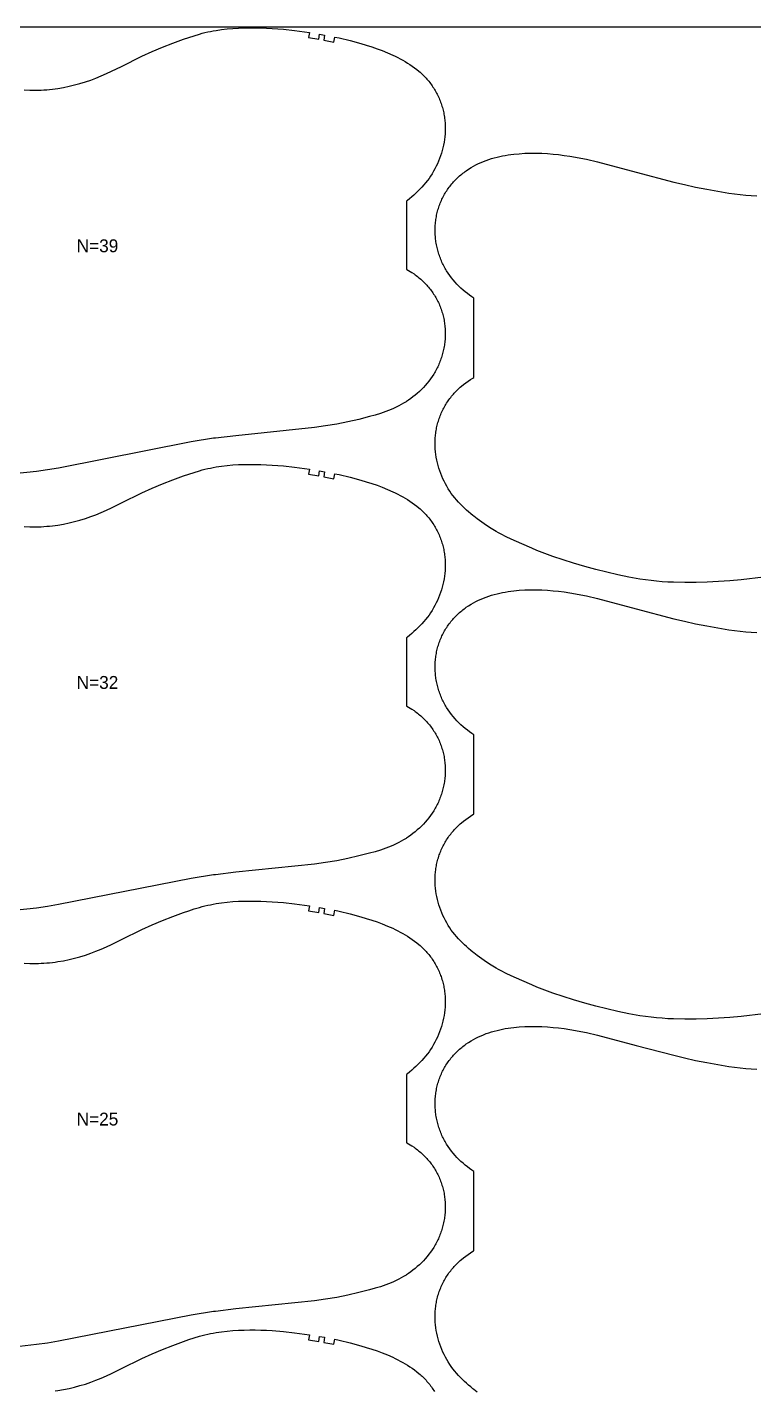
# Model space of a CAD drawing. Header units: inches. Extents: x 0 to 1973, y 0 to 1059.
# Drawn here: x 967 to 1249, y 529 to 1059 of the extents above; entities that cross this region are included whole.
import ezdxf

# ---------------------------------------------------------------- set-up
doc = ezdxf.new("R2010")
doc.units = ezdxf.units.IN

msp = doc.modelspace()

# ---------------------------------------------------------------- linework, layer by layer
at = {"layer": '1'}
msp.add_lwpolyline([(0.5, 0), (1973.0375, 0), (1973.0375, 1058.8082), (0.5, 1058.8082), (0.5, 0)], close=True, dxfattribs=at)
for points in [[(965.7763, 1034.5426), (967.9607, 1034.429), (969.0536, 1034.4), (970.1468, 1034.3915), (971.24, 1034.4047), (972.333, 1034.4397), (973.4253, 1034.496), (974.5164, 1034.5733), (975.606, 1034.6713), (976.6937, 1034.7896), (977.7789, 1034.9279), (978.8614, 1035.0858), (981.0167, 1035.4588), (983.1582, 1035.9046), (985.2848, 1036.4187), (987.3954, 1036.9967), (989.4887, 1037.635), (991.5625, 1038.3336), (993.6141, 1039.0932), (995.641, 1039.9146), (997.6421, 1040.7961), (999.622, 1041.7255), (1003.4791, 1043.6342), (1011.388, 1047.548), (1015.3764, 1049.3469), (1019.413, 1051.0361), (1023.4869, 1052.6308), (1027.5954, 1054.1371), (1029.6631, 1054.8555), (1031.7427, 1055.5371), (1033.8372, 1056.1664), (1034.8911, 1056.4566), (1035.9499, 1056.7278), (1037.0139, 1056.9786), (1038.0828, 1057.2091), (1039.156, 1057.4198), (1040.2331, 1057.6114), (1042.3969, 1057.9389), (1044.5702, 1058.1961), (1046.7495, 1058.3878), (1048.933, 1058.5202), (1051.1193, 1058.6001), (1053.307, 1058.6342), (1055.495, 1058.6281), (1057.6823, 1058.5826), (1059.8683, 1058.4976), (1062.0523, 1058.3727), (1066.4124, 1058.0095), (1070.7615, 1057.5249), (1076.4751, 1056.7498), (1076.18, 1054.7717), (1080.0918, 1054.1495), (1080.4254, 1056.1215), (1082.3956, 1055.7771), (1082.0402, 1053.8089), (1085.9169, 1053.059), (1086.3227, 1055.0174), (1088.0201, 1054.6547), (1092.2766, 1053.6433), (1096.4995, 1052.4957), (1098.5971, 1051.8711), (1100.6822, 1051.2071), (1102.7513, 1050.497), (1104.8012, 1049.7342), (1106.828, 1048.9124), (1108.8275, 1048.0261), (1109.8156, 1047.5571), (1110.7951, 1047.07), (1111.7655, 1046.5641), (1112.7261, 1046.0389), (1113.6762, 1045.4934), (1114.6139, 1044.9266), (1115.5371, 1044.3371), (1116.4436, 1043.7235), (1117.3313, 1043.0846), (1118.1981, 1042.4189), (1119.0418, 1041.7253), (1119.4544, 1041.3676), (1119.8604, 1041.0023), (1120.2596, 1040.6294), (1120.6518, 1040.2491), (1121.0369, 1039.8613), (1121.4148, 1039.4664), (1121.7854, 1039.0643), (1122.1484, 1038.6554), (1122.5037, 1038.2396), (1122.8513, 1037.8173), (1123.1909, 1037.3885), (1123.5224, 1036.9533), (1123.8458, 1036.512), (1124.1608, 1036.0646), (1124.4673, 1035.6114), (1124.7652, 1035.1525), (1125.0544, 1034.6879), (1125.3346, 1034.218), (1125.6058, 1033.7427), (1125.8679, 1033.2624), (1126.1208, 1032.7772), (1126.3644, 1032.2872), (1126.5986, 1031.7927), (1126.8233, 1031.2939), (1127.0385, 1030.7909), (1127.244, 1030.2839), (1127.4397, 1029.7731), (1127.6256, 1029.2588), (1127.8017, 1028.741), (1127.9677, 1028.22), (1128.1236, 1027.6959), (1128.2693, 1027.169), (1128.4048, 1026.6394), (1128.5299, 1026.1073), (1128.6446, 1025.573), (1128.7489, 1025.0365), (1128.8429, 1024.4981), (1128.9267, 1023.9579), (1129.0003, 1023.4163), (1129.0638, 1022.8733), (1129.1174, 1022.3291), (1129.161, 1021.784), (1129.1947, 1021.238), (1129.2187, 1020.6916), (1129.2329, 1020.1447), (1129.2375, 1019.5976), (1129.2181, 1018.5036), (1129.161, 1017.411), (1129.0668, 1016.3214), (1128.9361, 1015.2357), (1128.7695, 1014.155), (1128.5676, 1013.0801), (1128.3311, 1012.0121), (1128.0605, 1010.9519), (1127.7564, 1009.9005), (1127.4195, 1008.8588), (1127.0502, 1007.8279), (1126.6488, 1006.809), (1126.2153, 1005.8036), (1125.7498, 1004.8131), (1125.2524, 1003.8387), (1124.7231, 1002.882), (1124.1621, 1001.9443), (1123.5694, 1001.027), (1122.9455, 1000.1311), (1122.292, 999.2563), (1121.6111, 998.4021), (1120.9047, 997.5677), (1120.175, 996.7527), (1119.424, 995.9564), (1118.6538, 995.1781), (1117.8664, 994.4173), (1117.0636, 993.6733), (1116.2465, 992.9457), (1115.4157, 992.234), (1114.572, 991.5377), (1114.2375, 991.2759), (1114.2375, 964.8028), (1114.341, 964.7475), (1114.341, 964.7475), (1116.2164, 963.6199), (1117.124, 963.0086), (1117.5695, 962.6912), (1118.0093, 962.366), (1118.4431, 962.033), (1118.8708, 961.6921), (1119.2921, 961.3435), (1119.7069, 960.9872), (1120.1148, 960.6232), (1120.5159, 960.2514), (1120.9098, 959.872), (1121.2963, 959.485), (1121.6754, 959.0907), (1122.0469, 958.6891), (1122.4105, 958.2804), (1122.7661, 957.8647), (1123.1136, 957.4423), (1123.4528, 957.0132), (1123.7835, 956.5776), (1124.1056, 956.1356), (1124.4189, 955.6873), (1124.7232, 955.233), (1125.0184, 954.7728), (1125.3043, 954.3068), (1125.5807, 953.8351), (1125.8475, 953.3579), (1126.1045, 952.8754), (1126.3517, 952.3878), (1126.589, 951.8953), (1126.8164, 951.398), (1127.0339, 950.8963), (1127.2413, 950.3903), (1127.4387, 949.8802), (1127.626, 949.3663), (1127.8032, 948.8488), (1127.9702, 948.328), (1128.127, 947.8039), (1128.2735, 947.2769), (1128.4097, 946.7471), (1128.5356, 946.2148), (1128.6511, 945.6801), (1128.7562, 945.1434), (1128.8508, 944.6048), (1128.935, 944.0646), (1129.0088, 943.5228), (1129.0723, 942.9797), (1129.1254, 942.4355), (1129.1682, 941.8903), (1129.2008, 941.3444), (1129.2232, 940.7979), (1129.2354, 940.2511), (1129.2375, 939.7041), (1129.2295, 939.1571), (1129.2114, 938.6103), (1129.1833, 938.0639), (1129.1452, 937.5181), (1129.0972, 936.973), (1129.0392, 936.4289), (1128.9714, 935.8859), (1128.8937, 935.3442), (1128.8062, 934.8041), (1128.7089, 934.2657), (1128.6018, 933.7291), (1128.4849, 933.1947), (1128.3584, 932.6625), (1128.222, 932.1328), (1128.076, 931.6058), (1127.9204, 931.0816), (1127.755, 930.5604), (1127.5801, 930.0425), (1127.3955, 929.5279), (1127.2014, 929.017), (1126.9977, 928.5098), (1126.7845, 928.0067), (1126.5618, 927.5076), (1126.3298, 927.0129), (1126.0885, 926.5225), (1125.8383, 926.0366), (1125.5792, 925.5552), (1125.3115, 925.0785), (1125.0353, 924.6066), (1124.7507, 924.1395), (1124.1572, 923.2203), (1123.5325, 922.3217), (1122.8777, 921.4445), (1122.1944, 920.5895), (1121.4837, 919.7574), (1120.7467, 918.9489), (1119.9842, 918.1646), (1119.1973, 917.4049), (1118.3867, 916.6705), (1117.5534, 915.962), (1116.6984, 915.28), (1115.8224, 914.6249), (1114.9266, 913.9974), (1114.2375, 913.5454), (1114.012, 913.3975), (1113.0798, 912.8251), (1112.131, 912.2802), (1111.167, 911.7628), (1110.1887, 911.2728), (1109.1975, 910.8102), (1108.1944, 910.3751), (1107.1805, 909.9669), (1106.1572, 909.5834), (1105.1254, 909.2221), (1104.0865, 908.8804), (1101.9917, 908.2455), (1099.8821, 907.6577), (1095.643, 906.5701), (1091.3787, 905.5956), (1087.0871, 904.7422), (1082.7712, 904.0219), (1078.4358, 903.436), (1047.974, 900.2343), (1039.9903, 899.293), (1039.2841, 899.2097), (1030.6448, 897.8174), (979.128, 887.6754), (974.8073, 886.9865), (970.4741, 886.3766), (961.7835, 885.3519)], [(1252.7741, 845.2836), (1244.0835, 844.2589), (1239.725, 843.8741), (1235.3594, 843.5779), (1230.9893, 843.3648), (1226.6155, 843.236), (1222.2396, 843.2), (1217.8653, 843.2897), (1215.6802, 843.3932), (1213.4975, 843.5389), (1211.3182, 843.7279), (1209.1433, 843.9614), (1206.9735, 844.2396), (1204.8093, 844.5598), (1200.4985, 845.3118), (1196.2122, 846.1904), (1191.9488, 847.1743), (1187.7068, 848.2472), (1183.4881, 849.407), (1179.01, 850.7388), (1170.9648, 853.3423), (1168.9027, 854.0725), (1166.8562, 854.8425), (1164.8277, 855.6581), (1162.8136, 856.51), (1159.0115, 858.2), (1154.813, 860.0661), (1152.8375, 861.0051), (1150.8889, 861.9958), (1149.9275, 862.5158), (1148.9753, 863.0526), (1147.0983, 864.1746), (1145.258, 865.3574), (1143.4544, 866.5967), (1141.6886, 867.8893), (1140.3, 868.9759), (1139.9655, 869.2377), (1139.1218, 869.934), (1138.291, 870.6457), (1137.4739, 871.3733), (1136.6711, 872.1173), (1135.8837, 872.8781), (1135.1135, 873.6564), (1134.3625, 874.4527), (1133.6328, 875.2677), (1132.9264, 876.102), (1132.2455, 876.9563), (1131.592, 877.831), (1130.9681, 878.727), (1130.3754, 879.6443), (1129.8144, 880.582), (1129.2851, 881.5387), (1128.7877, 882.513), (1128.3222, 883.5036), (1127.8887, 884.509), (1127.4873, 885.5278), (1127.118, 886.5588), (1126.7811, 887.6005), (1126.477, 888.6519), (1126.2064, 889.7121), (1125.9699, 890.7801), (1125.768, 891.855), (1125.6014, 892.9357), (1125.4708, 894.0214), (1125.3765, 895.111), (1125.3194, 896.2035), (1125.3, 897.2976), (1125.3046, 897.8446), (1125.3188, 898.3915), (1125.3428, 898.938), (1125.3765, 899.4839), (1125.4201, 900.0291), (1125.4737, 900.5732), (1125.5372, 901.1162), (1125.6108, 901.6579), (1125.6946, 902.198), (1125.7886, 902.7364), (1125.8929, 903.2729), (1126.0076, 903.8073), (1126.1327, 904.3394), (1126.2682, 904.869), (1126.4139, 905.3959), (1126.5698, 905.92), (1126.7358, 906.441), (1126.9119, 906.9588), (1127.0978, 907.4731), (1127.2935, 907.9839), (1127.499, 908.4909), (1127.7142, 908.9939), (1127.9389, 909.4927), (1128.1731, 909.9872), (1128.4167, 910.4772), (1128.6696, 910.9624), (1128.9317, 911.4427), (1129.2029, 911.918), (1129.4831, 912.3879), (1129.7723, 912.8524), (1130.0702, 913.3114), (1130.3767, 913.7646), (1130.6917, 914.212), (1131.0151, 914.6533), (1131.3466, 915.0884), (1131.6862, 915.5173), (1132.0338, 915.9396), (1132.3891, 916.3553), (1132.7521, 916.7643), (1133.1227, 917.1663), (1133.5006, 917.5613), (1133.8857, 917.949), (1134.2779, 918.3294), (1134.6771, 918.7023), (1135.0831, 919.0675), (1135.4957, 919.4253), (1136.3394, 920.1189), (1137.2062, 920.7846), (1138.0939, 921.4235), (1139.0004, 922.0371), (1139.9236, 922.6266), (1140.3, 922.8541), (1140.3, 953.6594), (1139.6109, 954.1114), (1138.7151, 954.739), (1137.8391, 955.394), (1136.9841, 956.076), (1136.1508, 956.7845), (1135.3402, 957.5189), (1134.5533, 958.2786), (1133.7908, 959.063), (1133.0538, 959.8715), (1132.3431, 960.7035), (1131.6598, 961.5585), (1131.0051, 962.4357), (1130.3803, 963.3343), (1129.7868, 964.2535), (1129.5023, 964.7206), (1129.226, 965.1925), (1128.9583, 965.6692), (1128.6992, 966.1506), (1128.449, 966.6365), (1128.2078, 967.1269), (1127.9757, 967.6217), (1127.753, 968.1207), (1127.5398, 968.6238), (1127.3361, 969.131), (1127.142, 969.6419), (1126.9574, 970.1565), (1126.7825, 970.6744), (1126.6171, 971.1956), (1126.4615, 971.7198), (1126.3155, 972.2468), (1126.1791, 972.7765), (1126.0526, 973.3087), (1125.9357, 973.8432), (1125.8286, 974.3797), (1125.7313, 974.9181), (1125.6438, 975.4583), (1125.5661, 975.9999), (1125.4983, 976.5429), (1125.4403, 977.087), (1125.3923, 977.6321), (1125.3542, 978.1779), (1125.3261, 978.7243), (1125.308, 979.2711), (1125.3, 979.8181), (1125.3021, 980.3651), (1125.3143, 980.912), (1125.3367, 981.4584), (1125.3693, 982.0043), (1125.4121, 982.5495), (1125.4652, 983.0937), (1125.5287, 983.6368), (1125.6025, 984.1786), (1125.6867, 984.7189), (1125.7813, 985.2575), (1125.8864, 985.7942), (1126.0019, 986.3288), (1126.1278, 986.8611), (1126.264, 987.3909), (1126.4105, 987.9179), (1126.5673, 988.442), (1126.7343, 988.9629), (1126.9115, 989.4804), (1127.0988, 989.9942), (1127.2962, 990.5043), (1127.5036, 991.0103), (1127.7211, 991.512), (1127.9485, 992.0093), (1128.1858, 992.5018), (1128.433, 992.9895), (1128.69, 993.472), (1128.9568, 993.9491), (1129.2332, 994.4208), (1129.5191, 994.8868), (1129.8143, 995.3471), (1130.1186, 995.8014), (1130.4319, 996.2496), (1130.754, 996.6916), (1131.0847, 997.1272), (1131.4239, 997.5563), (1131.7714, 997.9788), (1132.127, 998.3944), (1132.4906, 998.8031), (1132.8621, 999.2047), (1133.2412, 999.599), (1133.6277, 999.986), (1134.0216, 1000.3654), (1134.4227, 1000.7372), (1134.8306, 1001.1012), (1135.2454, 1001.4576), (1135.6667, 1001.8062), (1136.0944, 1002.147), (1136.5282, 1002.48), (1136.968, 1002.8052), (1137.4135, 1003.1226), (1138.3211, 1003.7339), (1139.2493, 1004.3136), (1140.1965, 1004.8615), (1141.1612, 1005.3775), (1142.1418, 1005.8616), (1143.1371, 1006.3142), (1144.1459, 1006.7359), (1145.167, 1007.1272), (1146.1992, 1007.4887), (1147.2413, 1007.8209), (1148.2921, 1008.1245), (1149.3505, 1008.3999), (1150.4153, 1008.648), (1151.4859, 1008.8698), (1152.5614, 1009.0667), (1153.6413, 1009.2402), (1154.7249, 1009.3915), (1155.8116, 1009.5219), (1157.9912, 1009.7258), (1160.1755, 1009.8609), (1162.3621, 1009.9303), (1164.5495, 1009.9353), (1166.7358, 1009.8772), (1168.9197, 1009.7579), (1171.1002, 1009.5818), (1173.2763, 1009.3534), (1175.4473, 1009.0777), (1177.6123, 1008.7583), (1179.7701, 1008.3954), (1181.9197, 1007.988), (1184.0598, 1007.5353), (1188.312, 1006.5075), (1203.3881, 1002.5412), (1217.9342, 998.7143), (1222.1909, 997.7012), (1226.465, 996.7634), (1230.7559, 995.9069), (1235.0617, 995.1294), (1239.3812, 994.4345), (1243.7185, 993.8574), (1245.8952, 993.6274), (1248.0763, 993.4496), (1250.2607, 993.336)], [(965.7763, 865.0026), (967.9607, 864.889), (969.0536, 864.86), (970.1468, 864.8515), (971.24, 864.8647), (972.333, 864.8997), (973.4253, 864.956), (974.5164, 865.0333), (975.606, 865.1313), (976.6937, 865.2496), (977.7789, 865.3879), (978.8614, 865.5458), (981.0167, 865.9188), (983.1582, 866.3646), (985.2848, 866.8787), (987.3954, 867.4567), (989.4887, 868.095), (991.5625, 868.7936), (993.6141, 869.5532), (995.641, 870.3746), (997.6421, 871.2561), (999.622, 872.1855), (1003.4791, 874.0942), (1011.388, 878.008), (1015.3764, 879.8069), (1019.413, 881.4961), (1023.4869, 883.0908), (1027.5954, 884.5971), (1029.6631, 885.3155), (1031.7427, 885.9971), (1033.8372, 886.6264), (1034.8911, 886.9166), (1035.9499, 887.1878), (1037.0139, 887.4386), (1038.0828, 887.6691), (1039.156, 887.8798), (1040.2331, 888.0714), (1042.3969, 888.3989), (1044.5702, 888.6561), (1046.7495, 888.8478), (1048.933, 888.9802), (1051.1193, 889.0601), (1053.307, 889.0942), (1055.495, 889.0881), (1057.6823, 889.0426), (1059.8683, 888.9576), (1062.0523, 888.8327), (1066.4124, 888.4695), (1070.7615, 887.9849), (1076.4751, 887.2098), (1076.18, 885.2317), (1080.0918, 884.6095), (1080.4254, 886.5815), (1082.3956, 886.2371), (1082.0402, 884.2689), (1085.9169, 883.519), (1086.3227, 885.4774), (1088.0201, 885.1147), (1092.2766, 884.1033), (1096.4995, 882.9557), (1098.5971, 882.3311), (1100.6822, 881.6671), (1102.7513, 880.957), (1104.8012, 880.1942), (1106.828, 879.3724), (1108.8275, 878.4861), (1109.8156, 878.0171), (1110.7951, 877.53), (1111.7655, 877.0241), (1112.7261, 876.4989), (1113.6762, 875.9534), (1114.6139, 875.3866), (1115.5371, 874.7971), (1116.4436, 874.1835), (1117.3313, 873.5446), (1118.1981, 872.8789), (1119.0418, 872.1853), (1119.4544, 871.8276), (1119.8604, 871.4623), (1120.2596, 871.0894), (1120.6518, 870.7091), (1121.0369, 870.3213), (1121.4148, 869.9264), (1121.7854, 869.5243), (1122.1484, 869.1154), (1122.5037, 868.6996), (1122.8513, 868.2773), (1123.1909, 867.8485), (1123.5224, 867.4133), (1123.8458, 866.972), (1124.1608, 866.5246), (1124.4673, 866.0714), (1124.7652, 865.6125), (1125.0544, 865.1479), (1125.3346, 864.678), (1125.6058, 864.2027), (1125.8679, 863.7224), (1126.1208, 863.2372), (1126.3644, 862.7472), (1126.5986, 862.2527), (1126.8233, 861.7539), (1127.0385, 861.2509), (1127.244, 860.7439), (1127.4397, 860.2331), (1127.6256, 859.7188), (1127.8017, 859.201), (1127.9677, 858.68), (1128.1236, 858.1559), (1128.2693, 857.629), (1128.4048, 857.0994), (1128.5299, 856.5673), (1128.6446, 856.033), (1128.7489, 855.4965), (1128.8429, 854.9581), (1128.9267, 854.4179), (1129.0003, 853.8763), (1129.0638, 853.3333), (1129.1174, 852.7891), (1129.161, 852.244), (1129.1947, 851.698), (1129.2187, 851.1516), (1129.2329, 850.6047), (1129.2375, 850.0576), (1129.2181, 848.9636), (1129.161, 847.871), (1129.0668, 846.7814), (1128.9361, 845.6957), (1128.7695, 844.615), (1128.5676, 843.5401), (1128.3311, 842.4721), (1128.0605, 841.4119), (1127.7564, 840.3605), (1127.4195, 839.3188), (1127.0502, 838.2879), (1126.6488, 837.269), (1126.2153, 836.2636), (1125.7498, 835.2731), (1125.2524, 834.2987), (1124.7231, 833.342), (1124.1621, 832.4043), (1123.5694, 831.487), (1122.9455, 830.5911), (1122.292, 829.7163), (1121.6111, 828.8621), (1120.9047, 828.0277), (1120.175, 827.2127), (1119.424, 826.4164), (1118.6538, 825.6381), (1117.8664, 824.8773), (1117.0636, 824.1333), (1116.2465, 823.4057), (1115.4157, 822.694), (1114.572, 821.9977), (1114.2375, 821.7359), (1114.2375, 795.2628), (1114.341, 795.2075), (1114.341, 795.2075), (1116.2164, 794.0799), (1117.124, 793.4686), (1117.5695, 793.1512), (1118.0093, 792.826), (1118.4431, 792.493), (1118.8708, 792.1521), (1119.2921, 791.8035), (1119.7069, 791.4472), (1120.1148, 791.0832), (1120.5159, 790.7114), (1120.9098, 790.332), (1121.2963, 789.945), (1121.6754, 789.5507), (1122.0469, 789.1491), (1122.4105, 788.7404), (1122.7661, 788.3247), (1123.1136, 787.9023), (1123.4528, 787.4732), (1123.7835, 787.0376), (1124.1056, 786.5956), (1124.4189, 786.1473), (1124.7232, 785.693), (1125.0184, 785.2328), (1125.3043, 784.7668), (1125.5807, 784.2951), (1125.8475, 783.8179), (1126.1045, 783.3354), (1126.3517, 782.8478), (1126.589, 782.3553), (1126.8164, 781.858), (1127.0339, 781.3563), (1127.2413, 780.8503), (1127.4387, 780.3402), (1127.626, 779.8263), (1127.8032, 779.3088), (1127.9702, 778.788), (1128.127, 778.2639), (1128.2735, 777.7369), (1128.4097, 777.2071), (1128.5356, 776.6748), (1128.6511, 776.1401), (1128.7562, 775.6034), (1128.8508, 775.0648), (1128.935, 774.5246), (1129.0088, 773.9828), (1129.0723, 773.4397), (1129.1254, 772.8955), (1129.1682, 772.3503), (1129.2008, 771.8044), (1129.2232, 771.2579), (1129.2354, 770.7111), (1129.2375, 770.1641), (1129.2295, 769.6171), (1129.2114, 769.0703), (1129.1833, 768.5239), (1129.1452, 767.9781), (1129.0972, 767.433), (1129.0392, 766.8889), (1128.9714, 766.3459), (1128.8937, 765.8042), (1128.8062, 765.2641), (1128.7089, 764.7257), (1128.6018, 764.1891), (1128.4849, 763.6547), (1128.3584, 763.1225), (1128.222, 762.5928), (1128.076, 762.0658), (1127.9204, 761.5416), (1127.755, 761.0204), (1127.5801, 760.5025), (1127.3955, 759.9879), (1127.2014, 759.477), (1126.9977, 758.9698), (1126.7845, 758.4667), (1126.5618, 757.9676), (1126.3298, 757.4729), (1126.0885, 756.9825), (1125.8383, 756.4966), (1125.5792, 756.0152), (1125.3115, 755.5385), (1125.0353, 755.0666), (1124.7507, 754.5995), (1124.1572, 753.6803), (1123.5325, 752.7817), (1122.8777, 751.9045), (1122.1944, 751.0495), (1121.4837, 750.2174), (1120.7467, 749.4089), (1119.9842, 748.6246), (1119.1973, 747.8649), (1118.3867, 747.1305), (1117.5534, 746.422), (1116.6984, 745.74), (1115.8224, 745.0849), (1114.9266, 744.4574), (1114.2375, 744.0054), (1114.012, 743.8575), (1113.0798, 743.2851), (1112.131, 742.7402), (1111.167, 742.2228), (1110.1887, 741.7328), (1109.1975, 741.2702), (1108.1944, 740.8351), (1107.1805, 740.4269), (1106.1572, 740.0434), (1105.1254, 739.6821), (1104.0865, 739.3404), (1101.9917, 738.7055), (1099.8821, 738.1177), (1095.643, 737.0301), (1091.3787, 736.0556), (1087.0871, 735.2022), (1082.7712, 734.4819), (1078.4358, 733.896), (1047.974, 730.6943), (1039.9903, 729.753), (1039.2841, 729.6697), (1030.6448, 728.2774), (979.128, 718.1354), (974.8073, 717.4465), (970.4741, 716.8366), (961.7835, 715.8119)], [(1252.7741, 675.7436), (1244.0835, 674.7189), (1239.725, 674.3341), (1235.3594, 674.0379), (1230.9893, 673.8248), (1226.6155, 673.696), (1222.2396, 673.66), (1217.8653, 673.7497), (1215.6802, 673.8532), (1213.4975, 673.9989), (1211.3182, 674.1879), (1209.1433, 674.4214), (1206.9735, 674.6996), (1204.8093, 675.0198), (1200.4985, 675.7718), (1196.2122, 676.6504), (1191.9488, 677.6343), (1187.7068, 678.7072), (1183.4881, 679.867), (1179.01, 681.1988), (1170.9648, 683.8023), (1168.9027, 684.5325), (1166.8562, 685.3025), (1164.8277, 686.1181), (1162.8136, 686.97), (1159.0115, 688.66), (1154.813, 690.5261), (1152.8375, 691.4651), (1150.8889, 692.4558), (1149.9275, 692.9758), (1148.9753, 693.5126), (1147.0983, 694.6346), (1145.258, 695.8174), (1143.4544, 697.0567), (1141.6886, 698.3493), (1140.3, 699.4359), (1139.9655, 699.6977), (1139.1218, 700.394), (1138.291, 701.1057), (1137.4739, 701.8333), (1136.6711, 702.5773), (1135.8837, 703.3381), (1135.1135, 704.1164), (1134.3625, 704.9127), (1133.6328, 705.7277), (1132.9264, 706.562), (1132.2455, 707.4163), (1131.592, 708.291), (1130.9681, 709.187), (1130.3754, 710.1043), (1129.8144, 711.042), (1129.2851, 711.9987), (1128.7877, 712.973), (1128.3222, 713.9636), (1127.8887, 714.969), (1127.4873, 715.9878), (1127.118, 717.0188), (1126.7811, 718.0605), (1126.477, 719.1119), (1126.2064, 720.1721), (1125.9699, 721.2401), (1125.768, 722.315), (1125.6014, 723.3957), (1125.4708, 724.4814), (1125.3765, 725.571), (1125.3194, 726.6635), (1125.3, 727.7576), (1125.3046, 728.3046), (1125.3188, 728.8515), (1125.3428, 729.398), (1125.3765, 729.9439), (1125.4201, 730.4891), (1125.4737, 731.0332), (1125.5372, 731.5762), (1125.6108, 732.1179), (1125.6946, 732.658), (1125.7886, 733.1964), (1125.8929, 733.7329), (1126.0076, 734.2673), (1126.1327, 734.7994), (1126.2682, 735.329), (1126.4139, 735.8559), (1126.5698, 736.38), (1126.7358, 736.901), (1126.9119, 737.4188), (1127.0978, 737.9331), (1127.2935, 738.4439), (1127.499, 738.9509), (1127.7142, 739.4539), (1127.9389, 739.9527), (1128.1731, 740.4472), (1128.4167, 740.9372), (1128.6696, 741.4224), (1128.9317, 741.9027), (1129.2029, 742.378), (1129.4831, 742.8479), (1129.7723, 743.3124), (1130.0702, 743.7714), (1130.3767, 744.2246), (1130.6917, 744.672), (1131.0151, 745.1133), (1131.3466, 745.5484), (1131.6862, 745.9773), (1132.0338, 746.3996), (1132.3891, 746.8153), (1132.7521, 747.2243), (1133.1227, 747.6263), (1133.5006, 748.0213), (1133.8857, 748.409), (1134.2779, 748.7894), (1134.6771, 749.1623), (1135.0831, 749.5275), (1135.4957, 749.8853), (1136.3394, 750.5789), (1137.2062, 751.2446), (1138.0939, 751.8835), (1139.0004, 752.4971), (1139.9236, 753.0866), (1140.3, 753.3141), (1140.3, 784.1194), (1139.6109, 784.5714), (1138.7151, 785.199), (1137.8391, 785.854), (1136.9841, 786.536), (1136.1508, 787.2445), (1135.3402, 787.9789), (1134.5533, 788.7386), (1133.7908, 789.523), (1133.0538, 790.3315), (1132.3431, 791.1635), (1131.6598, 792.0185), (1131.0051, 792.8957), (1130.3803, 793.7943), (1129.7868, 794.7135), (1129.5023, 795.1806), (1129.226, 795.6525), (1128.9583, 796.1292), (1128.6992, 796.6106), (1128.449, 797.0965), (1128.2078, 797.5869), (1127.9757, 798.0817), (1127.753, 798.5807), (1127.5398, 799.0838), (1127.3361, 799.591), (1127.142, 800.1019), (1126.9574, 800.6165), (1126.7825, 801.1344), (1126.6171, 801.6556), (1126.4615, 802.1798), (1126.3155, 802.7068), (1126.1791, 803.2365), (1126.0526, 803.7687), (1125.9357, 804.3032), (1125.8286, 804.8397), (1125.7313, 805.3781), (1125.6438, 805.9183), (1125.5661, 806.4599), (1125.4983, 807.0029), (1125.4403, 807.547), (1125.3923, 808.0921), (1125.3542, 808.6379), (1125.3261, 809.1843), (1125.308, 809.7311), (1125.3, 810.2781), (1125.3021, 810.8251), (1125.3143, 811.372), (1125.3367, 811.9184), (1125.3693, 812.4643), (1125.4121, 813.0095), (1125.4652, 813.5537), (1125.5287, 814.0968), (1125.6025, 814.6386), (1125.6867, 815.1789), (1125.7813, 815.7175), (1125.8864, 816.2542), (1126.0019, 816.7888), (1126.1278, 817.3211), (1126.264, 817.8509), (1126.4105, 818.3779), (1126.5673, 818.902), (1126.7343, 819.4229), (1126.9115, 819.9404), (1127.0988, 820.4542), (1127.2962, 820.9643), (1127.5036, 821.4703), (1127.7211, 821.972), (1127.9485, 822.4693), (1128.1858, 822.9618), (1128.433, 823.4495), (1128.69, 823.932), (1128.9568, 824.4091), (1129.2332, 824.8808), (1129.5191, 825.3468), (1129.8143, 825.8071), (1130.1186, 826.2614), (1130.4319, 826.7096), (1130.754, 827.1516), (1131.0847, 827.5872), (1131.4239, 828.0163), (1131.7714, 828.4388), (1132.127, 828.8544), (1132.4906, 829.2631), (1132.8621, 829.6647), (1133.2412, 830.059), (1133.6277, 830.446), (1134.0216, 830.8254), (1134.4227, 831.1972), (1134.8306, 831.5612), (1135.2454, 831.9176), (1135.6667, 832.2662), (1136.0944, 832.607), (1136.5282, 832.94), (1136.968, 833.2652), (1137.4135, 833.5826), (1138.3211, 834.1939), (1139.2493, 834.7736), (1140.1965, 835.3215), (1141.1612, 835.8375), (1142.1418, 836.3216), (1143.1371, 836.7742), (1144.1459, 837.1959), (1145.167, 837.5872), (1146.1992, 837.9487), (1147.2413, 838.2809), (1148.2921, 838.5845), (1149.3505, 838.8599), (1150.4153, 839.108), (1151.4859, 839.3298), (1152.5614, 839.5267), (1153.6413, 839.7002), (1154.7249, 839.8515), (1155.8116, 839.9819), (1157.9912, 840.1858), (1160.1755, 840.3209), (1162.3621, 840.3903), (1164.5495, 840.3953), (1166.7358, 840.3372), (1168.9197, 840.2179), (1171.1002, 840.0418), (1173.2763, 839.8134), (1175.4473, 839.5377), (1177.6123, 839.2183), (1179.7701, 838.8554), (1181.9197, 838.448), (1184.0598, 837.9953), (1188.312, 836.9675), (1203.3881, 833.0012), (1217.9342, 829.1743), (1222.1909, 828.1612), (1226.465, 827.2234), (1230.7559, 826.3669), (1235.0617, 825.5894), (1239.3812, 824.8945), (1243.7185, 824.3174), (1245.8952, 824.0874), (1248.0763, 823.9096), (1250.2607, 823.796)], [(965.7763, 695.4626), (967.9607, 695.349), (969.0536, 695.32), (970.1468, 695.3115), (971.24, 695.3247), (972.333, 695.3597), (973.4253, 695.416), (974.5164, 695.4933), (975.606, 695.5913), (976.6937, 695.7096), (977.7789, 695.8479), (978.8614, 696.0058), (981.0167, 696.3788), (983.1582, 696.8246), (985.2848, 697.3387), (987.3954, 697.9167), (989.4887, 698.555), (991.5625, 699.2536), (993.6141, 700.0132), (995.641, 700.8346), (997.6421, 701.7161), (999.622, 702.6455), (1003.4791, 704.5542), (1011.388, 708.468), (1015.3764, 710.2669), (1019.413, 711.9561), (1023.4869, 713.5508), (1027.5954, 715.0571), (1029.6631, 715.7755), (1031.7427, 716.4571), (1033.8372, 717.0864), (1034.8911, 717.3766), (1035.9499, 717.6478), (1037.0139, 717.8986), (1038.0828, 718.1291), (1039.156, 718.3398), (1040.2331, 718.5314), (1042.3969, 718.8589), (1044.5702, 719.1161), (1046.7495, 719.3078), (1048.933, 719.4402), (1051.1193, 719.5201), (1053.307, 719.5542), (1055.495, 719.5481), (1057.6823, 719.5026), (1059.8683, 719.4176), (1062.0523, 719.2927), (1066.4124, 718.9295), (1070.7615, 718.4449), (1076.4751, 717.6698), (1076.18, 715.6917), (1080.0918, 715.0695), (1080.4254, 717.0415), (1082.3956, 716.6971), (1082.0402, 714.7289), (1085.9169, 713.979), (1086.3227, 715.9374), (1088.0201, 715.5747), (1092.2766, 714.5633), (1096.4995, 713.4157), (1098.5971, 712.7911), (1100.6822, 712.1271), (1102.7513, 711.417), (1104.8012, 710.6542), (1106.828, 709.8324), (1108.8275, 708.9461), (1109.8156, 708.4771), (1110.7951, 707.99), (1111.7655, 707.4841), (1112.7261, 706.9589), (1113.6762, 706.4134), (1114.6139, 705.8466), (1115.5371, 705.2571), (1116.4436, 704.6435), (1117.3313, 704.0046), (1118.1981, 703.3389), (1119.0418, 702.6453), (1119.4544, 702.2876), (1119.8604, 701.9223), (1120.2596, 701.5494), (1120.6518, 701.1691), (1121.0369, 700.7813), (1121.4148, 700.3864), (1121.7854, 699.9843), (1122.1484, 699.5754), (1122.5037, 699.1596), (1122.8513, 698.7373), (1123.1909, 698.3085), (1123.5224, 697.8733), (1123.8458, 697.432), (1124.1608, 696.9846), (1124.4673, 696.5314), (1124.7652, 696.0725), (1125.0544, 695.6079), (1125.3346, 695.138), (1125.6058, 694.6627), (1125.8679, 694.1824), (1126.1208, 693.6972), (1126.3644, 693.2072), (1126.5986, 692.7127), (1126.8233, 692.2139), (1127.0385, 691.7109), (1127.244, 691.2039), (1127.4397, 690.6931), (1127.6256, 690.1788), (1127.8017, 689.661), (1127.9677, 689.14), (1128.1236, 688.6159), (1128.2693, 688.089), (1128.4048, 687.5594), (1128.5299, 687.0273), (1128.6446, 686.493), (1128.7489, 685.9565), (1128.8429, 685.4181), (1128.9267, 684.8779), (1129.0003, 684.3363), (1129.0638, 683.7933), (1129.1174, 683.2491), (1129.161, 682.704), (1129.1947, 682.158), (1129.2187, 681.6116), (1129.2329, 681.0647), (1129.2375, 680.5176), (1129.2181, 679.4236), (1129.161, 678.331), (1129.0668, 677.2414), (1128.9361, 676.1557), (1128.7695, 675.075), (1128.5676, 674.0001), (1128.3311, 672.9321), (1128.0605, 671.8719), (1127.7564, 670.8205), (1127.4195, 669.7788), (1127.0502, 668.7479), (1126.6488, 667.729), (1126.2153, 666.7236), (1125.7498, 665.7331), (1125.2524, 664.7587), (1124.7231, 663.802), (1124.1621, 662.8643), (1123.5694, 661.947), (1122.9455, 661.0511), (1122.292, 660.1763), (1121.6111, 659.3221), (1120.9047, 658.4877), (1120.175, 657.6727), (1119.424, 656.8764), (1118.6538, 656.0981), (1117.8664, 655.3373), (1117.0636, 654.5933), (1116.2465, 653.8657), (1115.4157, 653.154), (1114.572, 652.4577), (1114.2375, 652.1959), (1114.2375, 625.7228), (1114.341, 625.6675), (1114.341, 625.6675), (1116.2164, 624.5399), (1117.124, 623.9286), (1117.5695, 623.6112), (1118.0093, 623.286), (1118.4431, 622.953), (1118.8708, 622.6121), (1119.2921, 622.2635), (1119.7069, 621.9072), (1120.1148, 621.5432), (1120.5159, 621.1714), (1120.9098, 620.792), (1121.2963, 620.405), (1121.6754, 620.0107), (1122.0469, 619.6091), (1122.4105, 619.2004), (1122.7661, 618.7847), (1123.1136, 618.3623), (1123.4528, 617.9332), (1123.7835, 617.4976), (1124.1056, 617.0556), (1124.4189, 616.6073), (1124.7232, 616.153), (1125.0184, 615.6928), (1125.3043, 615.2268), (1125.5807, 614.7551), (1125.8475, 614.2779), (1126.1045, 613.7954), (1126.3517, 613.3078), (1126.589, 612.8153), (1126.8164, 612.318), (1127.0339, 611.8163), (1127.2413, 611.3103), (1127.4387, 610.8002), (1127.626, 610.2863), (1127.8032, 609.7688), (1127.9702, 609.248), (1128.127, 608.7239), (1128.2735, 608.1969), (1128.4097, 607.6671), (1128.5356, 607.1348), (1128.6511, 606.6001), (1128.7562, 606.0634), (1128.8508, 605.5248), (1128.935, 604.9846), (1129.0088, 604.4428), (1129.0723, 603.8997), (1129.1254, 603.3555), (1129.1682, 602.8103), (1129.2008, 602.2644), (1129.2232, 601.7179), (1129.2354, 601.1711), (1129.2375, 600.6241), (1129.2295, 600.0771), (1129.2114, 599.5303), (1129.1833, 598.9839), (1129.1452, 598.4381), (1129.0972, 597.893), (1129.0392, 597.3489), (1128.9714, 596.8059), (1128.8937, 596.2642), (1128.8062, 595.7241), (1128.7089, 595.1857), (1128.6018, 594.6491), (1128.4849, 594.1147), (1128.3584, 593.5825), (1128.222, 593.0528), (1128.076, 592.5258), (1127.9204, 592.0016), (1127.755, 591.4804), (1127.5801, 590.9625), (1127.3955, 590.4479), (1127.2014, 589.937), (1126.9977, 589.4298), (1126.7845, 588.9267), (1126.5618, 588.4276), (1126.3298, 587.9329), (1126.0885, 587.4425), (1125.8383, 586.9566), (1125.5792, 586.4752), (1125.3115, 585.9985), (1125.0353, 585.5266), (1124.7507, 585.0595), (1124.1572, 584.1403), (1123.5325, 583.2417), (1122.8777, 582.3645), (1122.1944, 581.5095), (1121.4837, 580.6774), (1120.7467, 579.8689), (1119.9842, 579.0846), (1119.1973, 578.3249), (1118.3867, 577.5905), (1117.5534, 576.882), (1116.6984, 576.2), (1115.8224, 575.5449), (1114.9266, 574.9174), (1114.2375, 574.4654), (1114.012, 574.3175), (1113.0798, 573.7451), (1112.131, 573.2002), (1111.167, 572.6828), (1110.1887, 572.1928), (1109.1975, 571.7302), (1108.1944, 571.2951), (1107.1805, 570.8869), (1106.1572, 570.5034), (1105.1254, 570.1421), (1104.0865, 569.8004), (1101.9917, 569.1655), (1099.8821, 568.5777), (1095.643, 567.4901), (1091.3787, 566.5156), (1087.0871, 565.6622), (1082.7712, 564.9419), (1078.4358, 564.356), (1047.974, 561.1543), (1039.9903, 560.213), (1039.2841, 560.1297), (1030.6448, 558.7374), (979.128, 548.5954), (974.8073, 547.9065), (970.4741, 547.2966), (961.7835, 546.2719)], [(1141.6886, 528.8093), (1140.3, 529.8959), (1139.9655, 530.1577), (1139.1218, 530.854), (1138.291, 531.5657), (1137.4739, 532.2933), (1136.6711, 533.0373), (1135.8837, 533.7981), (1135.1135, 534.5764), (1134.3625, 535.3727), (1133.6328, 536.1877), (1132.9264, 537.022), (1132.2455, 537.8763), (1131.592, 538.751), (1130.9681, 539.647), (1130.3754, 540.5643), (1129.8144, 541.502), (1129.2851, 542.4587), (1128.7877, 543.433), (1128.3222, 544.4236), (1127.8887, 545.429), (1127.4873, 546.4478), (1127.118, 547.4788), (1126.7811, 548.5205), (1126.477, 549.5719), (1126.2064, 550.6321), (1125.9699, 551.7001), (1125.768, 552.775), (1125.6014, 553.8557), (1125.4708, 554.9414), (1125.3765, 556.031), (1125.3194, 557.1235), (1125.3, 558.2176), (1125.3046, 558.7646), (1125.3188, 559.3115), (1125.3428, 559.858), (1125.3765, 560.4039), (1125.4201, 560.9491), (1125.4737, 561.4932), (1125.5372, 562.0362), (1125.6108, 562.5779), (1125.6946, 563.118), (1125.7886, 563.6564), (1125.8929, 564.1929), (1126.0076, 564.7273), (1126.1327, 565.2594), (1126.2682, 565.789), (1126.4139, 566.3159), (1126.5698, 566.84), (1126.7358, 567.361), (1126.9119, 567.8788), (1127.0978, 568.3931), (1127.2935, 568.9039), (1127.499, 569.4109), (1127.7142, 569.9139), (1127.9389, 570.4127), (1128.1731, 570.9072), (1128.4167, 571.3972), (1128.6696, 571.8824), (1128.9317, 572.3627), (1129.2029, 572.838), (1129.4831, 573.3079), (1129.7723, 573.7724), (1130.0702, 574.2314), (1130.3767, 574.6846), (1130.6917, 575.132), (1131.0151, 575.5733), (1131.3466, 576.0084), (1131.6862, 576.4373), (1132.0338, 576.8596), (1132.3891, 577.2753), (1132.7521, 577.6843), (1133.1227, 578.0863), (1133.5006, 578.4813), (1133.8857, 578.869), (1134.2779, 579.2494), (1134.6771, 579.6223), (1135.0831, 579.9875), (1135.4957, 580.3453), (1136.3394, 581.0389), (1137.2062, 581.7046), (1138.0939, 582.3435), (1139.0004, 582.9571), (1139.9236, 583.5466), (1140.3, 583.7741), (1140.3, 614.5794), (1139.6109, 615.0314), (1138.7151, 615.659), (1137.8391, 616.314), (1136.9841, 616.996), (1136.1508, 617.7045), (1135.3402, 618.4389), (1134.5533, 619.1986), (1133.7908, 619.983), (1133.0538, 620.7915), (1132.3431, 621.6235), (1131.6598, 622.4785), (1131.0051, 623.3557), (1130.3803, 624.2543), (1129.7868, 625.1735), (1129.5023, 625.6406), (1129.226, 626.1125), (1128.9583, 626.5892), (1128.6992, 627.0706), (1128.449, 627.5565), (1128.2078, 628.0469), (1127.9757, 628.5417), (1127.753, 629.0407), (1127.5398, 629.5438), (1127.3361, 630.051), (1127.142, 630.5619), (1126.9574, 631.0765), (1126.7825, 631.5944), (1126.6171, 632.1156), (1126.4615, 632.6398), (1126.3155, 633.1668), (1126.1791, 633.6965), (1126.0526, 634.2287), (1125.9357, 634.7632), (1125.8286, 635.2997), (1125.7313, 635.8381), (1125.6438, 636.3783), (1125.5661, 636.9199), (1125.4983, 637.4629), (1125.4403, 638.007), (1125.3923, 638.5521), (1125.3542, 639.0979), (1125.3261, 639.6443), (1125.308, 640.1911), (1125.3, 640.7381), (1125.3021, 641.2851), (1125.3143, 641.832), (1125.3367, 642.3784), (1125.3693, 642.9243), (1125.4121, 643.4695), (1125.4652, 644.0137), (1125.5287, 644.5568), (1125.6025, 645.0986), (1125.6867, 645.6389), (1125.7813, 646.1775), (1125.8864, 646.7142), (1126.0019, 647.2488), (1126.1278, 647.7811), (1126.264, 648.3109), (1126.4105, 648.8379), (1126.5673, 649.362), (1126.7343, 649.8829), (1126.9115, 650.4004), (1127.0988, 650.9142), (1127.2962, 651.4243), (1127.5036, 651.9303), (1127.7211, 652.432), (1127.9485, 652.9293), (1128.1858, 653.4218), (1128.433, 653.9095), (1128.69, 654.392), (1128.9568, 654.8691), (1129.2332, 655.3408), (1129.5191, 655.8068), (1129.8143, 656.2671), (1130.1186, 656.7214), (1130.4319, 657.1696), (1130.754, 657.6116), (1131.0847, 658.0472), (1131.4239, 658.4763), (1131.7714, 658.8988), (1132.127, 659.3144), (1132.4906, 659.7231), (1132.8621, 660.1247), (1133.2412, 660.519), (1133.6277, 660.906), (1134.0216, 661.2854), (1134.4227, 661.6572), (1134.8306, 662.0212), (1135.2454, 662.3776), (1135.6667, 662.7262), (1136.0944, 663.067), (1136.5282, 663.4), (1136.968, 663.7252), (1137.4135, 664.0426), (1138.3211, 664.6539), (1139.2493, 665.2336), (1140.1965, 665.7815), (1141.1612, 666.2975), (1142.1418, 666.7816), (1143.1371, 667.2342), (1144.1459, 667.6559), (1145.167, 668.0472), (1146.1992, 668.4087), (1147.2413, 668.7409), (1148.2921, 669.0445), (1149.3505, 669.3199), (1150.4153, 669.568), (1151.4859, 669.7898), (1152.5614, 669.9867), (1153.6413, 670.1602), (1154.7249, 670.3115), (1155.8116, 670.4419), (1157.9912, 670.6458), (1160.1755, 670.7809), (1162.3621, 670.8503), (1164.5495, 670.8553), (1166.7358, 670.7972), (1168.9197, 670.6779), (1171.1002, 670.5018), (1173.2763, 670.2734), (1175.4473, 669.9977), (1177.6123, 669.6783), (1179.7701, 669.3154), (1181.9197, 668.908), (1184.0598, 668.4553), (1188.312, 667.4275), (1203.3881, 663.4612), (1217.9342, 659.6343), (1222.1909, 658.6212), (1226.465, 657.6834), (1230.7559, 656.8269), (1235.0617, 656.0494), (1239.3812, 655.3545), (1243.7185, 654.7774), (1245.8952, 654.5474), (1248.0763, 654.3696), (1250.2607, 654.256)], [(977.7789, 529.3079), (978.8614, 529.4658), (981.0167, 529.8388), (983.1582, 530.2846), (985.2848, 530.7987), (987.3954, 531.3767), (989.4887, 532.015), (991.5625, 532.7136), (993.6141, 533.4732), (995.641, 534.2946), (997.6421, 535.1761), (999.622, 536.1055), (1003.4791, 538.0142), (1011.388, 541.928), (1015.3764, 543.7269), (1019.413, 545.4161), (1023.4869, 547.0108), (1027.5954, 548.5171), (1029.6631, 549.2355), (1031.7427, 549.9171), (1033.8372, 550.5464), (1034.8911, 550.8366), (1035.9499, 551.1078), (1037.0139, 551.3586), (1038.0828, 551.5891), (1039.156, 551.7998), (1040.2331, 551.9914), (1042.3969, 552.3189), (1044.5702, 552.5761), (1046.7495, 552.7678), (1048.933, 552.9002), (1051.1193, 552.9801), (1053.307, 553.0142), (1055.495, 553.0081), (1057.6823, 552.9626), (1059.8683, 552.8776), (1062.0523, 552.7527), (1066.4124, 552.3895), (1070.7615, 551.9049), (1076.4751, 551.1298), (1076.18, 549.1517), (1080.0918, 548.5295), (1080.4254, 550.5015), (1082.3956, 550.1571), (1082.0402, 548.1889), (1085.9169, 547.439), (1086.3227, 549.3974), (1088.0201, 549.0347), (1092.2766, 548.0233), (1096.4995, 546.8757), (1098.5971, 546.2511), (1100.6822, 545.5871), (1102.7513, 544.877), (1104.8012, 544.1142), (1106.828, 543.2924), (1108.8275, 542.4061), (1109.8156, 541.9371), (1110.7951, 541.45), (1111.7655, 540.9441), (1112.7261, 540.4189), (1113.6762, 539.8734), (1114.6139, 539.3066), (1115.5371, 538.7171), (1116.4436, 538.1035), (1117.3313, 537.4646), (1118.1981, 536.7989), (1119.0418, 536.1053), (1119.4544, 535.7476), (1119.8604, 535.3823), (1120.2596, 535.0094), (1120.6518, 534.6291), (1121.0369, 534.2413), (1121.4148, 533.8464), (1121.7854, 533.4443), (1122.1484, 533.0354), (1122.5037, 532.6196), (1122.8513, 532.1973), (1123.1909, 531.7685), (1123.5224, 531.3333), (1123.8458, 530.892), (1124.1608, 530.4446), (1124.4673, 529.9914), (1124.7652, 529.5325), (1125.0544, 529.0679)]]:
    msp.add_lwpolyline(points, dxfattribs=at)

# ---------------------------------------------------------------- texts
for s, p in [('N=39', (986.1188, 971.4636)), ('N=32', (986.1188, 801.9236)), ('N=25', (986.1188, 632.3836))]:
    msp.add_text(s, height=5, dxfattribs=at).set_placement(p)

doc.saveas('drawing.dxf')
